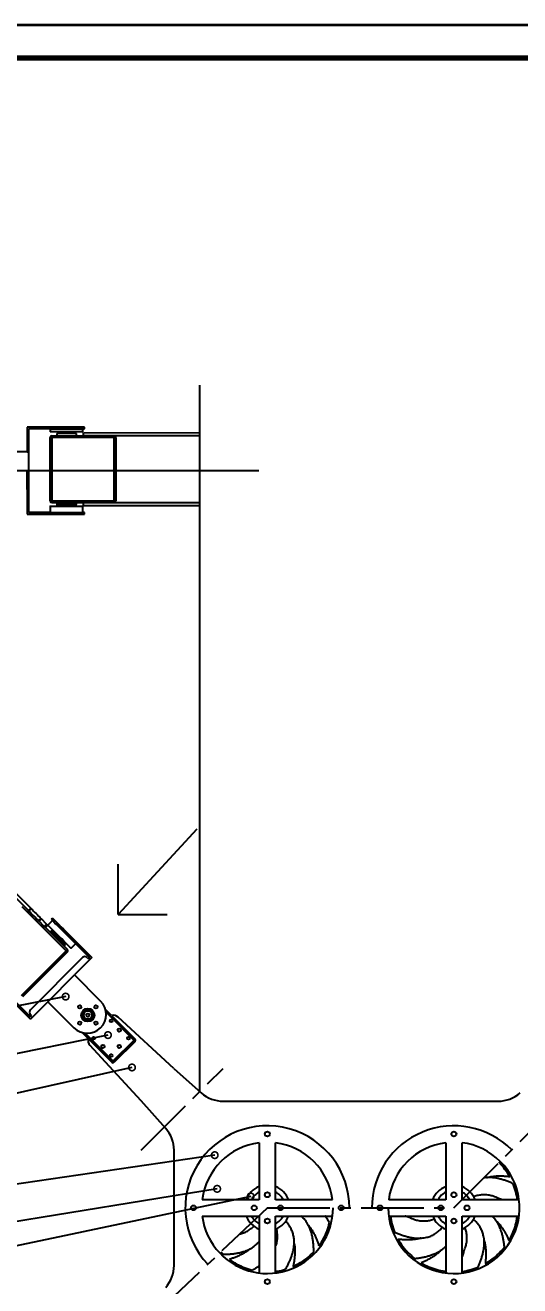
# Model space of a CAD drawing. Header units: millimetres. Extents: x 12 to 853, y 14 to 608.
# Drawn here: x 295.7 to 446.3, y 223.4 to 607.6 of the extents above; entities that cross this region are included whole.
import ezdxf
from ezdxf import colors
from ezdxf.entities.mleader import LeaderData, LeaderLine
from ezdxf.math import Vec2, Vec3

# ---------------------------------------------------------------- set-up
doc = ezdxf.new("R2010")
doc.units = ezdxf.units.MM
doc.linetypes.add('CENTER2', pattern=[28.575, 19.05, -3.175, 3.175, -3.175])
doc.layers.add('中心线', color=10, linetype='CENTER2')
doc.layers.add('标注', color=255, linetype='Continuous')
doc.styles.get("Standard").update_dxf_attribs({"font": 'arial.ttf'})

# ---------------------------------------------------------------- blocks, each defined once
blk = doc.blocks.new('_DotSmall')
at = {"color": 0, "linetype": 'ByBlock', "const_width": 0.5}
blk.add_lwpolyline([(-0.0625, 0, 1), (0.0625, 0, 1)], format="xyb", close=True, dxfattribs=at)

msp = doc.modelspace()

# ---------------------------------------------------------------- linework, layer by layer
at = {"color": 0, "lineweight": 35}
msp.add_line((853.04, 607.56), (12.04, 607.56), dxfattribs=at)
at = {"color": 0, "lineweight": 70}
msp.add_line((843.04, 597.56), (37.04, 597.56), dxfattribs=at)
for p, q in [((348.85, 282.59), (348.85, 497.86)), ((313.75, 485.04), (296.25, 485.04)), ((296.25, 485.04), (296.25, 477.54)), ((303.25, 484.54), (296.75, 484.54)), ((296.75, 459.04), (296.75, 484.54)), ((303.25, 484.54), (313.25, 484.54)), ((308.25, 484.54), (313.75, 484.54)), ((313.75, 484.54), (313.75, 485.04)), ((313.45, 483.4), (348.85, 483.39)), ((313.45, 482.39), (313.45, 483.39)), ((348.85, 482.39), (313.45, 482.39)), ((296.25, 477.54), (296.75, 477.54)), ((366.82, 471.79), (234.75, 471.79)), ((296.25, 466.04), (296.25, 471.79)), ((296.25, 471.54), (296.75, 471.04)), ((296.25, 471.04), (296.75, 470.54)), ((296.25, 470.54), (296.75, 470.04)), ((296.25, 470.04), (296.75, 469.54)), ((296.25, 469.54), (296.75, 469.04)), ((296.25, 469.04), (296.75, 468.54)), ((296.5, 471.79), (296.75, 471.54)), ((296.25, 468.54), (296.75, 468.04)), ((296.25, 468.04), (296.75, 467.54)), ((296.25, 467.54), (296.75, 467.04)), ((296.25, 467.04), (296.75, 466.54)), ((296.25, 466.54), (296.75, 466.04)), ((296.25, 466.04), (296.25, 458.54)), ((296.25, 466.04), (296.75, 466.04)), ((303.75, 462.1), (348.85, 462.09)), ((313.45, 461.09), (313.45, 462.09)), ((348.85, 461.09), (313.45, 461.09)), ((296.25, 458.54), (313.75, 458.54)), ((303.25, 459.04), (296.75, 459.04)), ((303.25, 459.04), (313.25, 459.04)), ((313.75, 459.04), (313.25, 459.04)), ((313.75, 458.54), (313.75, 459.04)), ((347.91, 362.53), (323.96, 336.58)), ((323.96, 336.58), (323.96, 351.96)), ((323.96, 336.58), (338.89, 336.58))]:
    msp.add_line(p, q)
at = {"color": 7, "linetype": 'Continuous', "lineweight": 25}
for p, q in [((303.25, 484.54), (303.25, 483.64)), ((313.25, 483.64), (313.25, 484.54)), ((303.25, 462.59), (303.25, 481.89)), ((322.75, 481.89), (303.25, 481.89)), ((303.75, 482.39), (322.75, 482.39)), ((303.75, 481.89), (303.75, 462.59)), ((305.25, 483.14), (305.25, 482.39)), ((305.75, 483.64), (305.75, 483.14)), ((310.75, 483.14), (310.75, 483.64)), ((311.25, 482.39), (311.25, 483.14)), ((322.75, 462.59), (322.75, 481.89)), ((323.25, 481.89), (323.25, 462.59)), ((296.25, 477.54), (285, 477.54)), ((303.25, 461.04), (303.25, 459.04)), ((303.75, 462.59), (322.75, 462.59)), ((305.25, 462.09), (305.25, 461.59)), ((306.75, 461.34), (306.75, 461.04)), ((309.75, 461.04), (309.75, 461.34)), ((311.25, 461.59), (311.25, 462.09)), ((313.25, 459.04), (313.25, 461.04)), ((297.36, 338.46), (272.31, 363.5)), ((296.65, 337.75), (273.17, 361.24)), ((308.17, 325.53), (294.73, 338.96)), ((296.65, 337.75), (297.36, 338.46)), ((297.5, 338.31), (296.8, 337.61)), ((299.74, 334.66), (300.45, 335.37)), ((300.6, 335.22), (299.89, 334.51)), ((301.45, 332.95), (299.89, 334.51)), ((302.16, 333.66), (300.6, 335.22)), ((303.96, 334.75), (302.55, 333.34)), ((303.96, 335.46), (303.61, 335.11)), ((301.45, 332.95), (302.16, 333.66)), ((302.51, 333.31), (301.8, 332.6)), ((301.8, 332.6), (308.52, 325.88)), ((303.57, 331.54), (303.22, 331.18)), ((305.02, 330.87), (304.81, 330.65)), ((307.67, 331.04), (308.03, 331.4)), ((307.67, 331.04), (315.28, 323.44)), ((308.03, 331.4), (315.98, 323.44)), ((306.93, 328.53), (307.14, 328.74)), ((307.46, 326.94), (307.82, 327.29)), ((309.62, 326.27), (311.03, 327.68)), ((294.52, 311.88), (308.17, 325.53)), ((308.52, 325.17), (294.88, 311.53)), ((313.15, 323.44), (297.24, 307.53)), ((315.98, 323.44), (310.68, 318.14)), ((314.57, 323.44), (314.92, 323.09)), ((315.28, 323.44), (314.92, 323.09)), ((302.55, 310.01), (310.68, 318.14)), ((318.63, 310.18), (310.68, 318.14)), ((289.29, 312.66), (297.24, 304.7)), ((289.64, 313.01), (297.24, 305.41)), ((302.55, 310.01), (297.24, 304.7)), ((302.55, 310.01), (310.5, 302.05)), ((321.97, 305.78), (320.11, 307.64)), ((297.6, 305.76), (297.24, 306.12)), ((297.6, 305.76), (297.24, 305.41)), ((340.91, 289.68), (323.93, 305.34)), ((313.04, 300.57), (314.9, 298.71)), ((331.01, 279.78), (315.34, 296.75)), ((340.91, 289.68), (349.28, 282.21)), ((338.47, 271.41), (331.01, 279.78)), ((355.93, 279.68), (439.73, 279.68)), ((366.92, 267.02), (366.92, 249.67)), ((371.91, 249.67), (371.91, 267.02)), ((423.74, 267.02), (423.74, 249.67)), ((428.73, 249.67), (428.73, 267.02)), ((341.01, 229.6), (341.01, 264.75)), ((366.92, 249.67), (349.57, 249.67)), ((389.26, 249.67), (371.91, 249.67)), ((423.74, 249.67), (406.4, 249.67)), ((446.08, 249.67), (428.73, 249.67)), ((349.58, 244.68), (366.93, 244.68)), ((366.93, 244.68), (366.93, 227.33)), ((371.92, 244.69), (389.26, 244.69)), ((371.92, 227.33), (371.92, 244.69)), ((406.4, 244.68), (423.75, 244.68)), ((423.75, 244.68), (423.75, 227.33)), ((428.74, 244.69), (446.09, 244.69)), ((428.74, 227.33), (428.74, 244.69)), ((445.56, 244.52), (445.44, 244.69)), ((423.59, 227.86), (423.75, 227.98))]:
    msp.add_line(p, q, dxfattribs=at)
at = {"color": 7, "linetype": 'Continuous', "lineweight": 25, "flags": 128}
for points in [[(313.25, 483.64), (313.23, 483.64), (313.04, 483.64), (312.69, 483.64), (312.17, 483.64), (311.51, 483.64), (310.73, 483.64), (309.87, 483.64), (308.94, 483.64), (307.99, 483.64), (307.05, 483.64), (306.16, 483.64), (305.33, 483.64), (304.62, 483.64), (304.03, 483.64), (303.6, 483.64), (303.34, 483.64), (303.25, 483.64)], [(303.75, 482.39), (303.75, 482.38), (303.75, 482.35), (303.75, 482.31), (303.75, 482.25), (303.75, 482.17), (303.75, 482.08), (303.75, 481.99), (303.75, 481.89)], [(311.25, 483.14), (311.16, 483.14), (310.88, 483.14), (310.44, 483.14), (309.86, 483.14), (309.18, 483.14), (308.44, 483.14), (307.69, 483.14), (306.97, 483.14), (306.34, 483.14), (305.82, 483.14), (305.46, 483.14), (305.27, 483.14), (305.25, 483.14)], [(322.75, 482.39), (322.75, 482.38), (322.75, 482.35), (322.75, 482.31), (322.75, 482.25), (322.75, 482.17), (322.75, 482.08), (322.75, 481.99), (322.75, 481.89)], [(323.25, 481.89), (323.24, 481.89), (323.21, 481.89), (323.17, 481.89), (323.1, 481.89), (323.03, 481.89), (322.94, 481.89), (322.85, 481.89), (322.75, 481.89)], [(303.75, 462.59), (303.65, 462.59), (303.56, 462.59), (303.47, 462.59), (303.4, 462.59), (303.33, 462.59), (303.29, 462.59), (303.26, 462.59), (303.25, 462.59)], [(303.25, 461.04), (303.25, 461.04), (303.39, 461.04), (303.69, 461.04), (304.17, 461.04), (304.79, 461.04), (305.53, 461.04), (306.37, 461.04), (307.28, 461.04), (308.23, 461.04), (309.18, 461.04), (310.09, 461.04), (310.94, 461.04), (311.69, 461.04), (312.31, 461.04), (312.79, 461.04), (313.1, 461.04), (313.24, 461.04), (313.25, 461.04)], [(303.75, 462.59), (303.75, 462.5), (303.75, 462.4), (303.75, 462.32), (303.75, 462.24), (303.75, 462.18), (303.75, 462.13), (303.75, 462.1), (303.75, 462.09)], [(311, 461.34), (310.91, 461.34), (310.63, 461.34), (310.19, 461.34), (309.62, 461.34), (308.96, 461.34), (308.25, 461.34), (307.54, 461.34), (306.87, 461.34), (306.31, 461.34), (305.87, 461.34), (305.59, 461.34), (305.5, 461.34), (305.5, 461.34)], [(322.75, 462.59), (322.75, 462.5), (322.75, 462.4), (322.75, 462.32), (322.75, 462.24), (322.75, 462.18), (322.75, 462.13), (322.75, 462.1), (322.75, 462.09)], [(323.25, 462.59), (323.24, 462.59), (323.21, 462.59), (323.17, 462.59), (323.1, 462.59), (323.03, 462.59), (322.94, 462.59), (322.85, 462.59), (322.75, 462.59)], [(297.36, 338.46), (297.38, 338.44), (297.39, 338.42), (297.41, 338.4), (297.43, 338.39), (297.45, 338.37), (297.47, 338.35), (297.49, 338.33), (297.5, 338.31)], [(297.5, 338.31), (297.86, 337.96), (298.22, 337.59), (298.6, 337.22), (298.98, 336.84), (299.36, 336.46), (299.73, 336.09), (300.1, 335.72), (300.45, 335.37)], [(296.8, 337.61), (296.78, 337.62), (296.76, 337.64), (296.74, 337.66), (296.72, 337.68), (296.71, 337.7), (296.69, 337.72), (296.67, 337.73), (296.65, 337.75)], [(299.74, 334.66), (299.39, 335.01), (299.02, 335.38), (298.65, 335.75), (298.27, 336.13), (297.89, 336.51), (297.52, 336.89), (297.15, 337.25), (296.8, 337.61)], [(299.89, 334.51), (299.87, 334.53), (299.85, 334.55), (299.83, 334.57), (299.81, 334.59), (299.8, 334.61), (299.78, 334.63), (299.76, 334.64), (299.74, 334.66)], [(300.45, 335.37), (300.47, 335.35), (300.48, 335.33), (300.5, 335.31), (300.52, 335.3), (300.54, 335.28), (300.56, 335.26), (300.58, 335.24), (300.6, 335.22)], [(303.61, 335.11), (303.63, 335.09), (303.76, 334.95), (304.03, 334.68), (304.43, 334.29), (304.93, 333.78), (305.53, 333.18), (306.2, 332.51), (306.93, 331.79), (307.67, 331.04)], [(303.96, 335.46), (303.98, 335.44), (304.12, 335.31), (304.39, 335.04), (304.78, 334.64), (305.29, 334.14), (305.89, 333.54), (306.56, 332.86), (307.28, 332.14), (308.03, 331.4)], [(301.8, 332.6), (301.8, 332.6), (301.78, 332.63), (301.75, 332.66), (301.7, 332.7), (301.65, 332.76), (301.59, 332.82), (301.52, 332.88), (301.45, 332.95)], [(302.16, 333.66), (302.23, 333.59), (302.29, 333.52), (302.35, 333.46), (302.41, 333.41), (302.45, 333.36), (302.48, 333.33), (302.51, 333.31), (302.51, 333.31)], [(309.62, 326.27), (309.61, 326.27), (309.52, 326.37), (309.3, 326.58), (308.97, 326.92), (308.53, 327.36), (308.01, 327.88), (307.41, 328.48), (306.77, 329.12), (306.1, 329.79), (305.43, 330.46), (304.78, 331.11), (304.18, 331.71), (303.65, 332.24), (303.21, 332.68), (302.87, 333.02), (302.65, 333.24), (302.55, 333.34), (302.55, 333.34)], [(303.93, 331.54), (303.99, 331.47), (304.19, 331.28), (304.5, 330.97), (304.9, 330.57), (305.37, 330.1), (305.87, 329.59), (306.37, 329.09), (306.84, 328.62), (307.25, 328.22), (307.55, 327.91), (307.75, 327.71), (307.82, 327.65), (307.82, 327.65)], [(308.17, 325.53), (308.24, 325.6), (308.3, 325.66), (308.37, 325.72), (308.42, 325.78), (308.46, 325.82), (308.5, 325.85), (308.52, 325.87), (308.52, 325.88)], [(308.17, 325.53), (308.24, 325.46), (308.3, 325.39), (308.37, 325.33), (308.42, 325.28), (308.46, 325.23), (308.5, 325.2), (308.52, 325.18), (308.52, 325.17)]]:
    msp.add_lwpolyline(points, dxfattribs=at)
at = {"linetype": 'Continuous', "lineweight": 25, "flags": 128}
msp.add_lwpolyline([(305.25, 461.59), (305.27, 461.59), (305.46, 461.59), (305.82, 461.59), (306.34, 461.59), (306.97, 461.59), (307.69, 461.59), (308.44, 461.59), (309.18, 461.59), (309.86, 461.59), (310.44, 461.59), (310.88, 461.59), (311.16, 461.59), (311.25, 461.59)], dxfattribs=at)
at = {"color": 8, "linetype": 'Continuous', "lineweight": 25, "flags": 128}
msp.add_lwpolyline([(307.82, 327.29), (307.8, 327.31), (307.67, 327.44), (307.41, 327.7), (307.05, 328.06), (306.6, 328.51), (306.09, 329.02), (305.56, 329.55), (305.04, 330.07), (304.56, 330.55), (304.15, 330.96), (303.83, 331.28), (303.64, 331.47), (303.57, 331.54)], dxfattribs=at)
at = {"color": 7, "linetype": 'Continuous', "lineweight": 25}
for centre, radius in [((312.27, 308.42), 0.5), ((314.74, 305.94), 2), ((314.74, 305.94), 1.5), ((317.22, 308.42), 0.5), ((312.27, 303.47), 0.5), ((314.74, 305.94), 1.25), ((317.22, 303.47), 0.5), ((321.82, 304.17), 0.4), ((324.29, 301.34), 0.5), ((316.51, 298.87), 0.4), ((319.34, 296.39), 0.5), ((324.29, 296.39), 0.5), ((327.12, 298.87), 0.4), ((321.82, 293.57), 0.4), ((369.42, 251.18), 0.75), ((426.24, 251.18), 0.75), ((365.42, 247.18), 0.75), ((373.42, 247.18), 0.75), ((422.24, 247.18), 0.75), ((430.24, 247.18), 0.75), ((369.42, 243.18), 0.75), ((426.24, 243.18), 0.75)]:
    msp.add_circle(centre, radius, dxfattribs=at)
at = {"color": 7, "linetype": 'Continuous'}
for centre in [(314.74, 305.94), (324.29, 301.34), (319.34, 296.39), (324.29, 296.39)]:
    msp.add_circle(centre, 0.5, dxfattribs=at)
at = {"color": 7, "linetype": 'Continuous', "lineweight": 25}
for centre, radius, start, end in [((303.75, 481.89), 0.5, 90, 180), ((322.75, 481.89), 0.5, 360, 90), ((303.75, 462.59), 0.5, 180, 270), ((305.5, 461.59), 0.25, 180, 270), ((311, 461.59), 0.25, 270, 360), ((322.75, 462.59), 0.5, 270, 360), ((303.75, 331.36), 0.25, 45, 135), ((307.64, 327.47), 0.25, 315, 45), ((308.17, 325.53), 0.5, 315, 45), ((313.86, 322.73), 1, 45, 135), ((297.95, 306.82), 1, 135, 225), ((314.57, 306.12), 5.75, 225, 45), ((322.58, 303.87), 2, 47.2906, 107.5612), ((316.81, 298.11), 2, 162.4387, 222.7094), ((355.93, 289.68), 10, 228.2732, 270), ((439.73, 289.68), 10, 270, 311.7268), ((331.01, 264.75), 10, 0, 41.7268), ((426.24, 247.18), 20, 180, 45.0621), ((369.42, 247.18), 6.93, 111.1411, 158.94), ((369.42, 247.18), 6.93, 21.1411, 68.94), ((426.24, 247.18), 6.93, 111.44, 158.94), ((426.24, 247.18), 6.93, 21.1411, 68.94), ((369.42, 247.18), 5.43, 117.4122, 152.6966), ((369.42, 247.18), 5.43, 27.4122, 62.6966), ((426.24, 247.18), 5.42, 117.4122, 152.6966), ((426.24, 247.18), 5.42, 27.4122, 62.6966), ((369.42, 247.18), 6.93, 201.1411, 248.94), ((369.42, 247.18), 5.42, 207.4122, 242.6966), ((369.42, 247.18), 5.42, 297.4122, 332.6966), ((369.42, 247.18), 6.93, 291.1411, 338.94), ((426.24, 247.18), 6.92, 201.4511, 248.94), ((426.24, 247.18), 5.43, 207.4122, 242.6966), ((426.24, 247.18), 5.43, 297.4122, 332.6966), ((426.24, 247.18), 6.93, 291.1411, 338.94), ((331.01, 229.6), 10, 318.2732, 0)]:
    msp.add_arc(centre, radius, start, end, dxfattribs=at)
for points, knots in [([(443.24, 256.73), (443.23, 256.75), (442.8, 257.5), (441.85, 258.95), (440.7, 260.3), (440.05, 260.94), (440.01, 260.98)], [0, 0, 0, 0, 0.0049891, 0.3363915, 0.665978, 0.6882075, 0.6882075, 0.6882075, 0.6882075]), ([(444.3, 254.54), (443.95, 254.69), (443.27, 254.99), (442.22, 255.4), (441.15, 255.75), (440.28, 255.98), (439.58, 256.14), (439.03, 256.24), (438.44, 256.33), (437.9, 256.38), (437.28, 256.42), (436.57, 256.43), (435.87, 256.38), (435.47, 256.33), (435.35, 256.31)], [0, 0, 0, 0, 0.0707433, 0.1415673, 0.2118848, 0.2831944, 0.3116786, 0.3463803, 0.3889937, 0.4251502, 0.448585, 0.5061993, 0.5595298, 0.5816706, 0.5816706, 0.5816706, 0.5816706]), ([(436.19, 256.39), (436.32, 256.43), (436.84, 256.59), (437.78, 256.75), (438.94, 256.89), (440.06, 256.94), (441.13, 256.92), (442.18, 256.86), (442.89, 256.77), (443.24, 256.73)], [0, 0, 0, 0, 0.057505, 0.228496, 0.399382, 0.553258, 0.700326, 0.850797, 1, 1, 1, 1]), ([(445.57, 249.67), (445.45, 250.48), (445.18, 252.15), (444.6, 253.73), (444.3, 254.54)], [0, 0, 0, 0, 0.485337, 1, 1, 1, 1]), ([(440.38, 249.67), (440.18, 249.79), (439.74, 250.06), (439.02, 250.41), (438.08, 250.77), (436.96, 251.06), (435.65, 251.19), (434.33, 251.12), (433.25, 250.9), (432.55, 250.7), (432.26, 250.59), (432.19, 250.57)], [0, 0, 0, 0, 0.080771, 0.180092, 0.281437, 0.434008, 0.587108, 0.742769, 0.895043, 0.973111, 1, 1, 1, 1]), ([(439.47, 250.18), (439.6, 250.15), (440.13, 250.03), (440.66, 249.85), (441.04, 249.68), (441.06, 249.67)], [0, 0, 0, 0, 0.244756, 0.972534, 1, 1, 1, 1]), ([(374.94, 228.47), (375.12, 228.8), (375.5, 229.45), (376, 230.46), (376.46, 231.49), (376.78, 232.33), (377, 233.01), (377.16, 233.54), (377.3, 234.13), (377.41, 234.66), (377.51, 235.27), (377.59, 235.98), (377.62, 236.85), (377.56, 237.86), (377.36, 239), (376.94, 240.25), (376.34, 241.42), (375.7, 242.32), (375.22, 242.87), (375.02, 243.08), (374.97, 243.13)], [0, 0, 0, 0, 0.070829, 0.141739, 0.212142, 0.283539, 0.312057, 0.346801, 0.389467, 0.425667, 0.44913, 0.506815, 0.56021, 0.614693, 0.696716, 0.779022, 0.862706, 0.944569, 0.986539, 1, 1, 1, 1]), ([(383.55, 233.74), (383.55, 234.12), (383.54, 234.87), (383.48, 235.99), (383.36, 237.11), (383.22, 238), (383.07, 238.69), (382.94, 239.24), (382.77, 239.82), (382.6, 240.33), (382.38, 240.91), (382.1, 241.56), (381.68, 242.33), (381.13, 243.17), (380.47, 243.99), (379.88, 244.48), (379.63, 244.69)], [0, 0, 0, 0, 0.093423, 0.186953, 0.279814, 0.373985, 0.4116, 0.457427, 0.513702, 0.56145, 0.592398, 0.668483, 0.738911, 0.810774, 0.918961, 1, 1, 1, 1]), ([(385.12, 235.61), (385.12, 235.62), (385.64, 236.32), (386.57, 237.78), (387.67, 240.12), (388.14, 241.77), (388.38, 242.61)], [0, 0, 0, 0, 0.004989, 0.336391, 0.665978, 1, 1, 1, 1]), ([(388.38, 242.61), (388.19, 242.93), (387.8, 243.58), (387.36, 244.27), (387.1, 244.63), (387.05, 244.69)], [0, 0, 0, 0, 0.455735, 0.911989, 1, 1, 1, 1]), ([(406.91, 244.68), (407.04, 243.87), (407.3, 242.21), (407.88, 240.63), (408.18, 239.82)], [0, 0, 0, 0, 0.4853369, 1, 1, 1, 1]), ([(413.01, 244.18), (412.88, 244.21), (412.35, 244.33), (411.82, 244.5), (411.44, 244.67), (411.43, 244.68)], [0, 0, 0, 0, 0.2447555, 0.9725345, 1, 1, 1, 1]), ([(412.1, 244.68), (412.3, 244.56), (412.74, 244.29), (413.46, 243.95), (414.4, 243.58), (415.52, 243.3), (416.83, 243.16), (418.15, 243.23), (419.23, 243.45), (419.93, 243.65), (420.2, 243.75), (420.27, 243.78)], [0, 0, 0, 0, 0.080988, 0.180577, 0.282195, 0.435176, 0.588688, 0.744768, 0.897452, 0.97573, 1, 1, 1, 1]), ([(433.6, 229.12), (433.75, 229.46), (434.06, 230.15), (434.46, 231.2), (434.81, 232.27), (435.05, 233.14), (435.2, 233.83), (435.3, 234.38), (435.39, 234.98), (435.44, 235.52), (435.48, 236.14), (435.49, 236.85), (435.43, 237.72), (435.27, 238.72), (434.96, 239.83), (434.42, 241.04), (433.7, 242.14), (432.97, 242.97), (432.44, 243.48), (432.21, 243.67), (432.15, 243.72)], [0, 0, 0, 0, 0.070717, 0.141514, 0.211805, 0.283088, 0.311562, 0.34625, 0.388848, 0.424991, 0.448417, 0.506009, 0.55932, 0.613717, 0.695609, 0.777785, 0.861336, 0.943068, 0.984971, 1, 1, 1, 1]), ([(441.64, 235.22), (441.6, 235.59), (441.52, 236.34), (441.35, 237.45), (441.12, 238.55), (440.89, 239.42), (440.67, 240.1), (440.49, 240.63), (440.26, 241.19), (440.04, 241.68), (439.77, 242.24), (439.42, 242.86), (438.92, 243.58), (438.44, 244.2), (438.08, 244.54), (437.92, 244.69)], [0, 0, 0, 0, 0.1081674, 0.2164577, 0.3239742, 0.4330075, 0.4765599, 0.5296194, 0.5947757, 0.6500594, 0.6858915, 0.7739843, 0.8555273, 0.938732, 1, 1, 1, 1]), ([(439.2, 243.16), (439.3, 243.07), (439.69, 242.7), (440.3, 241.98), (441, 241.03), (441.6, 240.09), (442.12, 239.16), (442.59, 238.21), (442.88, 237.56), (443.02, 237.24)], [0, 0, 0, 0, 0.057505, 0.228496, 0.399382, 0.553258, 0.700326, 0.850797, 1, 1, 1, 1]), ([(443.02, 237.24), (443.02, 237.25), (443.47, 238), (444.24, 239.54), (445.11, 241.98), (445.41, 243.67), (445.56, 244.52)], [0, 0, 0, 0, 0.004989, 0.336391, 0.665978, 1, 1, 1, 1]), ([(361.01, 239.21), (361.08, 239.23), (361.58, 239.35), (362.49, 239.65), (363.66, 240.26), (364.56, 240.9), (365.1, 241.36), (365.3, 241.55), (365.34, 241.59)], [0.6844566, 0.6844566, 0.6844566, 0.6844566, 0.6990944, 0.7816818, 0.8656515, 0.9477938, 0.9899066, 1, 1, 1, 1]), ([(371.92, 235.42), (372.01, 235.65), (372.26, 236.3), (372.47, 237.42), (372.54, 238.73), (372.42, 239.83), (372.29, 240.55), (372.22, 240.85), (372.19, 240.93)], [0, 0, 0, 0, 0.135986, 0.369166, 0.606248, 0.83817, 0.957072, 1, 1, 1, 1]), ([(381.91, 241.89), (382, 241.79), (382.36, 241.38), (382.89, 240.6), (383.49, 239.59), (383.99, 238.59), (384.42, 237.61), (384.79, 236.62), (385.01, 235.94), (385.12, 235.61)], [0, 0, 0, 0, 0.0575052, 0.2284961, 0.3993824, 0.5532585, 0.7003258, 0.8507971, 1, 1, 1, 1]), ([(408.18, 239.82), (408.53, 239.66), (409.21, 239.36), (410.26, 238.96), (411.33, 238.61), (412.2, 238.37), (412.9, 238.22), (413.45, 238.11), (414.04, 238.03), (414.58, 237.97), (415.2, 237.93), (415.91, 237.93), (416.79, 237.99), (417.78, 238.14), (418.9, 238.46), (420.1, 239), (421.2, 239.72), (422.03, 240.45), (422.54, 240.98), (422.74, 241.21), (422.79, 241.27)], [0, 0, 0, 0, 0.070704, 0.141487, 0.211766, 0.283035, 0.311503, 0.346185, 0.388775, 0.424911, 0.448333, 0.505914, 0.559215, 0.613602, 0.695478, 0.777639, 0.861174, 0.942891, 0.984786, 1, 1, 1, 1]), ([(428.74, 233.04), (428.86, 233.24), (429.12, 233.67), (429.47, 234.4), (429.83, 235.33), (430.12, 236.46), (430.25, 237.77), (430.18, 239.08), (429.96, 240.17), (429.76, 240.87), (429.66, 241.15), (429.63, 241.21)], [0, 0, 0, 0, 0.080866, 0.180304, 0.281769, 0.434519, 0.587798, 0.743643, 0.896096, 0.974256, 1, 1, 1, 1]), ([(355.98, 233.05), (356.36, 233.05), (357.11, 233.05), (358.23, 233.12), (359.35, 233.24), (360.24, 233.38), (360.94, 233.53), (361.48, 233.66), (362.06, 233.82), (362.57, 234), (363.15, 234.21), (363.8, 234.5), (364.58, 234.91), (365.42, 235.47), (366.23, 236.13), (366.72, 236.71), (366.93, 236.96)], [0, 0, 0, 0, 0.093423, 0.186952, 0.279814, 0.373984, 0.4116, 0.457427, 0.513702, 0.56145, 0.592398, 0.668483, 0.738911, 0.810774, 0.918961, 1, 1, 1, 1]), ([(364.13, 234.69), (364.03, 234.6), (363.62, 234.24), (362.84, 233.71), (361.83, 233.1), (360.83, 232.6), (359.85, 232.18), (358.86, 231.8), (358.19, 231.59), (357.85, 231.48)], [0, 0, 0, 0, 0.057505, 0.228496, 0.399382, 0.553258, 0.700326, 0.850797, 1, 1, 1, 1]), ([(377.59, 236.35), (377.62, 236.22), (377.73, 235.69), (377.79, 234.74), (377.81, 233.57), (377.75, 232.45), (377.63, 231.39), (377.46, 230.35), (377.31, 229.65), (377.23, 229.31)], [0, 0, 0, 0, 0.057505, 0.228496, 0.399382, 0.553258, 0.700326, 0.850797, 1, 1, 1, 1]), ([(416.29, 237.96), (416.16, 237.92), (415.64, 237.76), (414.71, 237.6), (413.54, 237.46), (412.42, 237.42), (411.36, 237.43), (410.3, 237.5), (409.59, 237.58), (409.24, 237.62)], [0, 0, 0, 0, 0.057505, 0.228496, 0.399382, 0.553258, 0.700326, 0.850797, 1, 1, 1, 1]), ([(409.24, 237.62), (409.25, 237.61), (409.68, 236.85), (410.63, 235.41), (412.3, 233.44), (413.62, 232.33), (414.28, 231.77)], [0, 0, 0, 0, 0.004989, 0.336391, 0.665978, 1, 1, 1, 1]), ([(414.28, 231.77), (414.66, 231.81), (415.4, 231.89), (416.51, 232.07), (417.61, 232.3), (418.49, 232.53), (419.16, 232.75), (419.69, 232.93), (420.25, 233.15), (420.75, 233.38), (421.3, 233.65), (421.92, 234), (422.65, 234.49), (423.27, 234.98), (423.61, 235.34), (423.75, 235.5)], [0, 0, 0, 0, 0.108167, 0.216458, 0.323974, 0.433007, 0.47656, 0.529619, 0.594776, 0.650059, 0.685891, 0.773984, 0.855527, 0.938732, 1, 1, 1, 1]), ([(435.45, 237.22), (435.49, 237.09), (435.65, 236.58), (435.82, 235.64), (435.95, 234.48), (436, 233.36), (435.98, 232.29), (435.92, 231.24), (435.84, 230.53), (435.8, 230.18)], [0, 0, 0, 0, 0.0575051, 0.2284962, 0.3993823, 0.5532585, 0.7003259, 0.8507972, 1, 1, 1, 1]), ([(435.8, 230.18), (435.81, 230.19), (436.57, 230.61), (438.01, 231.56), (439.98, 233.24), (441.09, 234.56), (441.64, 235.22)], [0, 0, 0, 0, 0.004989, 0.336391, 0.665978, 1, 1, 1, 1]), ([(357.85, 231.48), (357.86, 231.47), (358.56, 230.96), (360.02, 230.03), (362.36, 228.92), (364.02, 228.46), (364.85, 228.22)], [0, 0, 0, 0, 0.004989, 0.336391, 0.665978, 1, 1, 1, 1]), ([(377.23, 229.31), (377.24, 229.31), (378.04, 229.66), (379.57, 230.47), (381.7, 231.94), (382.93, 233.14), (383.55, 233.74)], [0, 0, 0, 0, 0.004989, 0.336391, 0.665978, 1, 1, 1, 1]), ([(422.23, 234.22), (422.13, 234.12), (421.77, 233.72), (421.04, 233.12), (420.1, 232.42), (419.15, 231.82), (418.22, 231.3), (417.27, 230.82), (416.62, 230.54), (416.3, 230.4)], [0, 0, 0, 0, 0.057505, 0.228496, 0.399382, 0.553258, 0.700326, 0.850797, 1, 1, 1, 1]), ([(429.24, 233.95), (429.21, 233.82), (429.09, 233.29), (428.91, 232.76), (428.74, 232.38), (428.74, 232.36)], [0, 0, 0, 0, 0.244755, 0.972534, 1, 1, 1, 1]), ([(364.85, 228.22), (365.17, 228.41), (365.82, 228.79), (366.51, 229.24), (366.87, 229.5), (366.93, 229.54)], [0, 0, 0, 0, 0.455735, 0.911989, 1, 1, 1, 1]), ([(371.92, 227.86), (372.08, 227.88), (373.11, 227.96), (374.1, 228.24), (374.94, 228.47)], [0, 0, 0, 0, 0.159927, 1, 1, 1, 1]), ([(416.3, 230.4), (416.31, 230.39), (417.06, 229.95), (418.6, 229.18), (421.04, 228.31), (422.74, 228.01), (423.59, 227.86)], [0, 0, 0, 0, 0.004989, 0.336391, 0.665978, 1, 1, 1, 1]), ([(428.74, 227.84), (429.55, 227.97), (431.21, 228.23), (432.79, 228.82), (433.6, 229.12)], [0, 0, 0, 0, 0.485337, 1, 1, 1, 1])]:
    msp.add_open_spline(points, degree=3, knots=knots, dxfattribs=at)
for points in [[(375.75, 249.97), (375.73, 249.97), (375.7, 249.96), (375.67, 249.95)], [(429.75, 253.15), (429.73, 253.13), (429.71, 253.11), (429.7, 253.09)], [(355.27, 233.78), (355.51, 233.53), (355.74, 233.29), (355.98, 233.05)]]:
    msp.add_open_spline(points, degree=3, dxfattribs=at)
at = {"layer": '中心线'}
msp.add_line((331.01, 264.75), (355.93, 289.68), dxfattribs=at)
at = {"layer": '中心线', "linetype": 'CENTER2'}
for p, q in [((426.24, 247.18), (454.65, 275.65)), ((369.42, 247.18), (341.01, 220.27)), ((369.42, 247.18), (426.24, 247.18))]:
    msp.add_line(p, q, dxfattribs=at)
at = {"layer": '标注'}
for p, q in [((320.28, 306.77), (329.13, 297.92)), ((321.97, 305.78), (329.13, 298.63)), ((313.92, 300.4), (322.76, 291.56)), ((314.9, 298.71), (322.05, 291.56)), ((322.05, 291.56), (329.13, 298.63)), ((329.13, 297.92), (322.76, 291.56))]:
    msp.add_line(p, q, dxfattribs=at)
for centre in [(369.42, 269.68), (426.24, 269.68), (346.92, 247.18), (391.92, 247.18), (403.74, 247.18), (369.42, 224.68), (426.24, 224.68)]:
    msp.add_circle(centre, 0.75, dxfattribs=at)
for centre, radius, start, end in [((328.77, 298.28), 0.5, 315, 45), ((322.41, 291.91), 0.5, 225, 315), ((369.42, 247.18), 25, 0, 223.4382), ((426.24, 247.18), 25, 45.0621, 180), ((369.42, 247.18), 20, 97.1738, 172.8526), ((369.42, 247.18), 20, 7.1738, 82.8526), ((426.24, 247.18), 20, 97.1738, 172.8526), ((426.24, 247.18), 20, 45.0621, 82.8526), ((369.42, 247.18), 20, 223.4382, 0), ((369.42, 247.18), 20, 187.1738, 223.4382)]:
    msp.add_arc(centre, radius, start, end, dxfattribs=at)

# ---------------------------------------------------------------- leaders
ml = msp.add_multileader_mtext('Standard', dxfattribs=at)
ml.set_content('9', color=256)
ml.set_leader_properties()
ml.set_arrow_properties(name='DOTSMALL')
ml.build(insert=Vec2(0, 0))
ctx = ml.context
ctx.base_point, ctx.char_height, ctx.plane_origin = Vec3(113.37, 277.11), 7, Vec3(307.99, 311.56)
ctx.text_align_type = 2
notes = []
notes.append((ctx, [(0, (1, 1, 0), (129.97, 277.11), (-1, 0), 8, [(0, [(307.99, 311.56)], 0, [])])]))
ctx.mtext.insert, ctx.mtext.alignment, ctx.mtext.flow_direction = Vec3(119.97, 280.67), 3, 5
ml = msp.add_multileader_mtext('Standard', dxfattribs=at)
ml.set_content('10', color=256)
ml.set_leader_properties()
ml.set_arrow_properties(name='DOTSMALL')
ml.build(insert=Vec2(0, 0))
ctx = ml.context
ctx.base_point, ctx.char_height, ctx.plane_origin = Vec3(109.72, 261.16), 7, Vec3(320.87, 299.83)
ctx.text_align_type = 2
notes.append((ctx, [(0, (1, 1, 0), (131.06, 261.16), (-1, 0), 8, [(0, [(320.87, 299.83)], 0, [])])]))
ctx.mtext.insert, ctx.mtext.alignment, ctx.mtext.flow_direction = Vec3(121.06, 264.72), 3, 5
ml = msp.add_multileader_mtext('Standard', dxfattribs=at)
ml.set_content('11', color=256)
ml.set_leader_properties()
ml.set_arrow_properties(name='DOTSMALL')
ml.build(insert=Vec2(0, 0))
ctx = ml.context
ctx.base_point, ctx.char_height, ctx.plane_origin = Vec3(110.09, 245.49), 7, Vec3(328.19, 289.97)
ctx.text_align_type = 2
notes.append((ctx, [(0, (1, 1, 0), (130.11, 245.49), (-1, 0), 8, [(0, [(328.19, 289.97)], 0, [])])]))
ctx.mtext.insert, ctx.mtext.alignment, ctx.mtext.flow_direction = Vec3(120.11, 248.99), 3, 5
ml = msp.add_multileader_mtext('Standard', dxfattribs=at)
ml.set_content('12', color=256)
ml.set_leader_properties()
ml.set_arrow_properties(name='DOTSMALL')
ml.build(insert=Vec2(0, 0))
ctx = ml.context
ctx.base_point, ctx.char_height, ctx.plane_origin = Vec3(109.13, 230.46), 7, Vec3(353.39, 263.24)
ctx.text_align_type = 2
notes.append((ctx, [(0, (1, 1, 0), (130.42, 230.46), (-1, 0), 8, [(0, [(353.39, 263.24)], 0, [])])]))
ctx.mtext.insert, ctx.mtext.alignment, ctx.mtext.flow_direction = Vec3(120.42, 233.96), 3, 5
ml = msp.add_multileader_mtext('Standard', dxfattribs=at)
ml.set_content('13', color=256)
ml.set_leader_properties()
ml.set_arrow_properties(name='DOTSMALL')
ml.build(insert=Vec2(0, 0))
ctx = ml.context
ctx.base_point, ctx.char_height, ctx.plane_origin = Vec3(108.67, 216.36), 7, Vec3(354.13, 252.98)
ctx.text_align_type = 2
notes.append((ctx, [(0, (1, 1, 0), (130.04, 216.36), (-1, 0), 8, [(0, [(354.13, 252.98)], 0, [])])]))
ctx.mtext.insert, ctx.mtext.alignment, ctx.mtext.flow_direction = Vec3(120.04, 219.92), 3, 5
ml = msp.add_multileader_mtext('Standard', dxfattribs=at)
ml.set_content('14', color=256)
ml.set_leader_properties()
ml.set_arrow_properties(name='DOTSMALL')
ml.build(insert=Vec2(0, 0))
ctx = ml.context
ctx.base_point, ctx.char_height, ctx.plane_origin = Vec3(108.53, 200.99), 7, Vec3(364.34, 250.69)
ctx.text_align_type = 2
notes.append((ctx, [(0, (1, 1, 0), (129.87, 200.99), (-1, 0), 8, [(0, [(364.34, 250.69)], 0, [])])]))
ctx.mtext.insert, ctx.mtext.alignment, ctx.mtext.flow_direction = Vec3(119.87, 204.49), 3, 5
for ctx, leaders in notes:
    for number, flags, end, landing, length, lines in leaders:
        leader = LeaderData()
        leader.index, (leader.has_last_leader_line, leader.has_dogleg_vector, leader.attachment_direction) = number, flags
        leader.last_leader_point, leader.dogleg_vector, leader.dogleg_length = Vec3(end), Vec3(landing), length
        for number, points, colour, breaks in lines:
            line = LeaderLine()
            line.index, line.vertices, line.color, line.breaks = number, Vec3.list(points), colors.encode_raw_color(colour), breaks
            leader.lines.append(line)
        ctx.leaders.append(leader)

doc.saveas('drawing.dxf')
